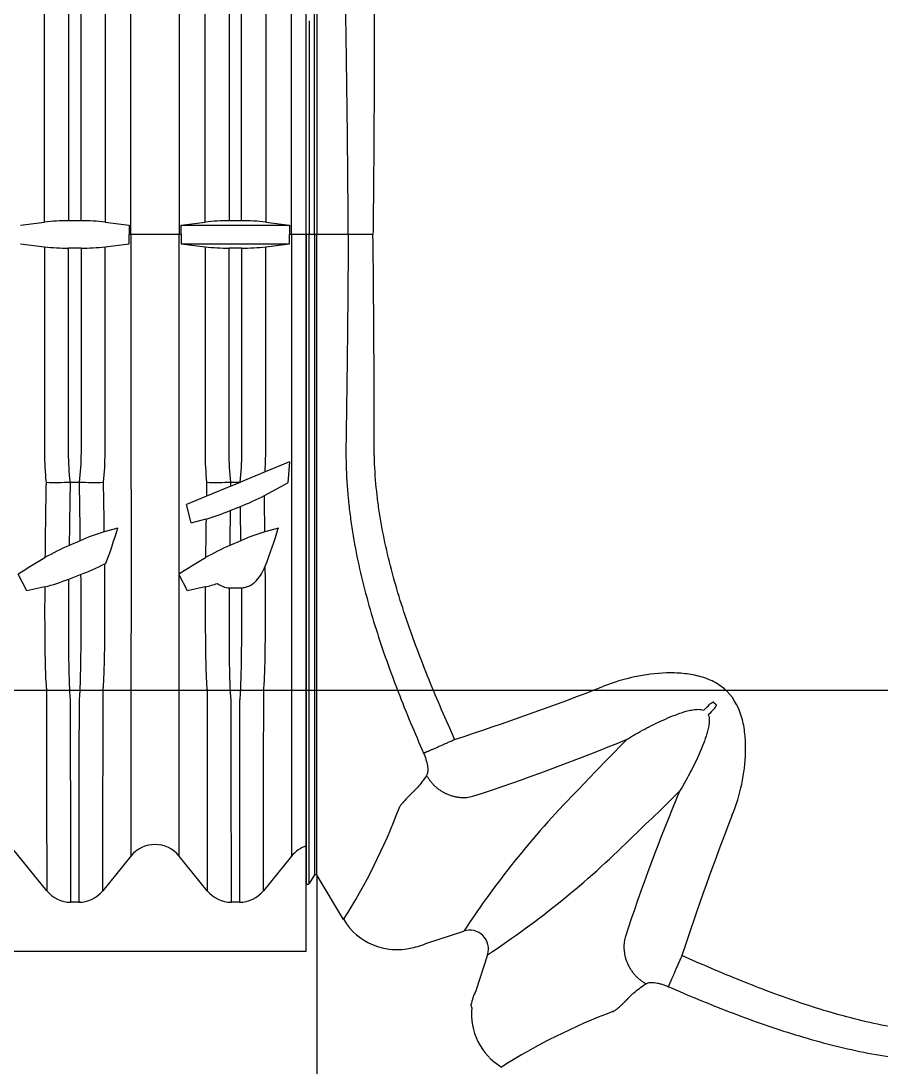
# Model space of a CAD drawing. Header units: millimetres. Extents: x -455371 to 117772, y -78417 to 116564.
# Drawn here: x -31499.7 to -31223.3, y 54851.5 to 55187.6 of the extents above; entities that cross this region are included whole.
import ezdxf

# ---------------------------------------------------------------- set-up
doc = ezdxf.new("R2010")
doc.units = ezdxf.units.MM
doc.layers.get('0').update_dxf_attribs({"color": 255})
doc.layers.add('BETON-STOP', color=141, linetype='Continuous')
doc.layers.add('Contorno-Cupolex', color=3, linetype='Continuous')
doc.layers.add('Cls', color=7, linetype='Continuous', lineweight=25)
doc.layers.add('quote', color=5, linetype='Continuous', lineweight=15)

# ---------------------------------------------------------------- blocks, each defined once
blk = doc.blocks.new('Cupolex H50')
at = {"layer": 'Contorno-Cupolex', "linetype": 'Continuous'}
for p, q in [((19692.858, 10192.535), (19692.858, 10213.322)), ((19692.951, 10192.535), (19692.858, 10192.535)), ((19692.858, 10192.535), (19692.858, 10171.748)), ((19693.116, 10192.535), (19692.951, 10192.535)), ((19693.201, 10192.535), (19693.116, 10192.535)), ((19694.204, 10192.535), (19693.201, 10192.535)), ((19694.997, 10192.535), (19694.204, 10192.535)), ((19705.932, 10177.531), (19706.004, 10177.459)), ((19693.116, 10171.996), (19692.951, 10171.722)), ((19693.201, 10171.996), (19693.116, 10171.996)), ((19693.208, 10171.984), (19693.201, 10171.996)), ((19693.208, 10171.976), (19693.208, 10171.984)), ((19694.056, 10170.564), (19693.208, 10171.976)), ((19693.208, 10164.735), (19693.208, 10171.976)), ((19696.753, 10169.82), (19697.911, 10170.197)), ((19698.67, 10169.438), (19698.294, 10168.28))]:
    blk.add_line(p, q, dxfattribs=at)
for centre, radius, start, end in [((19671.606, 10256.75), 84.511, 287.92489, 291.36419), ((19647.472, 10236.537), 83.013, 314.44915, 314.6275), ((19765.011, 10118.999), 83.013, 135.3725, 135.55085), ((19676.338, 10241.136), 70.114, 288.16797, 292.48426), ((19775.244, 10104.861), 101.529, 135.24033, 136.48357), ((19722.646, 10153.941), 29.599, 135.272, 146.6866), ((19767.526, 10148.671), 67.882, 157.47222, 161.6936), ((19633.335, 10246.77), 101.528, 313.51644, 314.7597), ((19677.575, 10180.979), 19.496, 327.7108, 339.4596), ((19782.538, 10144.13), 81.647, 158.60087, 161.96279), ((19682.414, 10194.173), 29.599, 303.3134, 314.728), ((19692.908, 10171.747), 0.0499, 179.2776, 329.0373), ((19695.76, 10171.587), 1.987, 210.9888, 283.9535), ((19698.098, 10169.625), 0.601, 341.8666, 108.1334), ((19695.909, 10171.605), 1.974, 279.6297, 295.3053), ((19700.317, 10167.325), 2.238, 154.7363, 166.9636), ((19698.066, 10167.758), 0.1, 353.9944, 45.0507), ((19700.142, 10167.538), 1.987, 173.9429, 239.0129), ((19709.561, 10149.368), 19.498, 110.643, 122.3798)]:
    blk.add_arc(centre, radius, start, end, dxfattribs=at)
for points, knots in [([(19693.116, 10192.535), (19693.116, 10193.816), (19693.116, 10195.097), (19693.116, 10197.018), (19693.116, 10197.659), (19693.116, 10198.46), (19693.116, 10198.621), (19693.116, 10198.942), (19693.116, 10199.104), (19693.116, 10199.39), (19693.116, 10199.514), (19693.116, 10199.767), (19693.116, 10199.896), (19693.116, 10200.537), (19693.116, 10201.023), (19693.116, 10201.973), (19693.116, 10202.439), (19693.116, 10203.761), (19693.116, 10204.543), (19693.116, 10205.471), (19693.116, 10205.74), (19693.116, 10206.182), (19693.116, 10206.355), (19693.116, 10206.517), (19693.116, 10206.547), (19693.116, 10206.586), (19693.116, 10206.598), (19693.116, 10206.622), (19693.116, 10206.633), (19693.116, 10206.693), (19693.116, 10206.743), (19693.116, 10206.894), (19693.116, 10206.994), (19693.116, 10207.497), (19693.116, 10207.899), (19693.116, 10209.911), (19693.116, 10211.52), (19693.116, 10213.074)], [0, 0, 0, 0, 0.0625, 0.0625, 0.09375, 0.09375, 0.101562, 0.101562, 0.109375, 0.109375, 0.117187, 0.117187, 0.125, 0.125, 0.15625, 0.15625, 0.1875, 0.1875, 0.25, 0.25, 0.28125, 0.28125, 0.3125, 0.3125, 0.320312, 0.320312, 0.324219, 0.324219, 0.328125, 0.328125, 0.34375, 0.34375, 0.375, 0.375, 0.5, 0.5, 1, 1, 1, 1]), ([(19693.201, 10213.074), (19693.201, 10211.52), (19693.201, 10209.911), (19693.201, 10207.899), (19693.201, 10207.497), (19693.201, 10206.994), (19693.201, 10206.894), (19693.201, 10206.743), (19693.201, 10206.693), (19693.201, 10206.633), (19693.201, 10206.622), (19693.201, 10206.598), (19693.201, 10206.586), (19693.201, 10206.547), (19693.201, 10206.517), (19693.201, 10206.355), (19693.201, 10206.182), (19693.201, 10205.74), (19693.201, 10205.471), (19693.201, 10204.543), (19693.201, 10203.761), (19693.201, 10202.439), (19693.201, 10201.973), (19693.201, 10201.023), (19693.201, 10200.537), (19693.201, 10199.896), (19693.201, 10199.767), (19693.201, 10199.514), (19693.201, 10199.39), (19693.201, 10199.104), (19693.201, 10198.942), (19693.201, 10198.621), (19693.201, 10198.46), (19693.201, 10197.659), (19693.201, 10197.018), (19693.201, 10195.097), (19693.201, 10193.816), (19693.201, 10192.535)], [0, 0, 0, 0, 0.5, 0.5, 0.625, 0.625, 0.65625, 0.65625, 0.671875, 0.671875, 0.675781, 0.675781, 0.679688, 0.679688, 0.6875, 0.6875, 0.71875, 0.71875, 0.75, 0.75, 0.8125, 0.8125, 0.84375, 0.84375, 0.875, 0.875, 0.882813, 0.882813, 0.890625, 0.890625, 0.898438, 0.898438, 0.90625, 0.90625, 0.9375, 0.9375, 1, 1, 1, 1]), ([(19694.204, 10192.535), (19694.201, 10193), (19694.195, 10193.932), (19694.182, 10195.335), (19694.168, 10196.624), (19694.152, 10197.796), (19694.141, 10198.585), (19694.133, 10199.112), (19694.127, 10199.469), (19694.134, 10200.097), (19694.19, 10200.998), (19694.328, 10202.07), (19694.597, 10203.479), (19694.973, 10204.852), (19695.427, 10206.202), (19695.795, 10207.192), (19696.194, 10208.185), (19696.475, 10208.833), (19696.619, 10209.166)], [0, 0, 0, 0, 0.081858, 0.164277, 0.247255, 0.309067, 0.370865, 0.386322, 0.40194, 0.433686, 0.497156, 0.560794, 0.624159, 0.750052, 0.811351, 0.87539, 0.93616, 1, 1, 1, 1]), ([(19697.616, 10208.729), (19697.527, 10208.528), (19697.343, 10208.117), (19697.069, 10207.48), (19696.755, 10206.724), (19696.415, 10205.856), (19696.124, 10205.045), (19695.909, 10204.392), (19695.709, 10203.738), (19695.485, 10202.915), (19695.27, 10201.916), (19695.118, 10200.908), (19695.05, 10200.064), (19695.036, 10199.515), (19695.035, 10199.26), (19695.035, 10199.086), (19695.036, 10198.603), (19695.034, 10197.811), (19695.03, 10196.404), (19695.021, 10194.997), (19695.009, 10193.59), (19695.001, 10192.887), (19694.997, 10192.535)], [0, 0, 0, 0, 0.039685, 0.081401, 0.12514, 0.187502, 0.249718, 0.280702, 0.311603, 0.373204, 0.434675, 0.49602, 0.557011, 0.587479, 0.595205, 0.603053, 0.61891, 0.682454, 0.745963, 0.872985, 0.936476, 1, 1, 1, 1]), ([(19692.951, 10199.383), (19692.951, 10199.251), (19692.951, 10199.12), (19692.951, 10198.681), (19692.951, 10198.373), (19692.951, 10197.452), (19692.951, 10196.837), (19692.951, 10194.993), (19692.951, 10193.764), (19692.951, 10192.535)], [0.8839302, 0.8839302, 0.8839302, 0.8839302, 0.890625, 0.890625, 0.90625, 0.90625, 0.9375, 0.9375, 1, 1, 1, 1]), ([(19692.951, 10185.719), (19692.951, 10185.84), (19692.951, 10185.961), (19692.951, 10186.389), (19692.951, 10186.697), (19692.951, 10187.619), (19692.951, 10188.233), (19692.951, 10190.077), (19692.951, 10191.306), (19692.951, 10192.535)], [0.8844651, 0.8844651, 0.8844651, 0.8844651, 0.890625, 0.890625, 0.90625, 0.90625, 0.9375, 0.9375, 1, 1, 1, 1]), ([(19693.116, 10192.535), (19693.116, 10191.89), (19693.116, 10191.245), (19693.116, 10189.955), (19693.116, 10189.309), (19693.116, 10188.019), (19693.116, 10187.374), (19693.116, 10186.406), (19693.116, 10186.083), (19693.116, 10185.44), (19693.116, 10185.117), (19693.116, 10184.478), (19693.116, 10184.165), (19693.116, 10183.551), (19693.116, 10183.249), (19693.116, 10182.657), (19693.116, 10182.365), (19693.116, 10181.811), (19693.116, 10181.544), (19693.116, 10180.784), (19693.116, 10180.317), (19693.116, 10179.729), (19693.116, 10179.548), (19693.116, 10179.222), (19693.116, 10179.074), (19693.116, 10178.693), (19693.116, 10178.525), (19693.116, 10178.326), (19693.116, 10178.225), (19693.116, 10178.024), (19693.116, 10177.924), (19693.116, 10177.723), (19693.116, 10177.623), (19693.116, 10177.321), (19693.116, 10177.121), (19693.116, 10176.719), (19693.116, 10176.518), (19693.116, 10175.916), (19693.116, 10175.515), (19693.116, 10174.712), (19693.116, 10174.311), (19693.116, 10173.271), (19693.116, 10172.633), (19693.116, 10171.996)], [0, 0, 0, 0, 0.032927, 0.032927, 0.065853, 0.065853, 0.09878, 0.09878, 0.115243, 0.115243, 0.131706, 0.131706, 0.14817, 0.14817, 0.164633, 0.164633, 0.181096, 0.181096, 0.197559, 0.197559, 0.230486, 0.230486, 0.246949, 0.246949, 0.263413, 0.263413, 0.296339, 0.296339, 0.329266, 0.329266, 0.362192, 0.362192, 0.395119, 0.395119, 0.460972, 0.460972, 0.526825, 0.526825, 0.658531, 0.658531, 0.790238, 0.790238, 1, 1, 1, 1]), ([(19693.201, 10171.996), (19693.201, 10172.633), (19693.201, 10173.271), (19693.201, 10174.311), (19693.201, 10174.712), (19693.201, 10175.515), (19693.201, 10175.916), (19693.201, 10176.518), (19693.201, 10176.719), (19693.201, 10177.121), (19693.201, 10177.321), (19693.201, 10177.623), (19693.201, 10177.723), (19693.201, 10177.924), (19693.201, 10178.024), (19693.201, 10178.225), (19693.201, 10178.326), (19693.201, 10178.525), (19693.201, 10178.693), (19693.201, 10179.074), (19693.201, 10179.222), (19693.201, 10179.548), (19693.201, 10179.729), (19693.201, 10180.317), (19693.201, 10180.784), (19693.201, 10181.544), (19693.201, 10181.811), (19693.201, 10182.365), (19693.201, 10182.657), (19693.201, 10183.249), (19693.201, 10183.551), (19693.201, 10184.165), (19693.201, 10184.478), (19693.201, 10185.117), (19693.201, 10185.44), (19693.201, 10186.083), (19693.201, 10186.406), (19693.201, 10187.374), (19693.201, 10188.019), (19693.201, 10189.309), (19693.201, 10189.955), (19693.201, 10191.245), (19693.201, 10191.89), (19693.201, 10192.535)], [0, 0, 0, 0, 0.209762, 0.209762, 0.341469, 0.341469, 0.473175, 0.473175, 0.539028, 0.539028, 0.604881, 0.604881, 0.637808, 0.637808, 0.670734, 0.670734, 0.703661, 0.703661, 0.736587, 0.736587, 0.753051, 0.753051, 0.769514, 0.769514, 0.802441, 0.802441, 0.818904, 0.818904, 0.835367, 0.835367, 0.85183, 0.85183, 0.868294, 0.868294, 0.884757, 0.884757, 0.90122, 0.90122, 0.934147, 0.934147, 0.967073, 0.967073, 1, 1, 1, 1]), ([(19694.204, 10192.535), (19694.196, 10191.132), (19694.183, 10189.729), (19694.161, 10187.975), (19694.157, 10187.624), (19694.15, 10187.098), (19694.147, 10186.923), (19694.142, 10186.572), (19694.14, 10186.397), (19694.136, 10186.134), (19694.134, 10186.047), (19694.131, 10185.871), (19694.13, 10185.783), (19694.129, 10185.648), (19694.129, 10185.603), (19694.129, 10185.513), (19694.13, 10185.468), (19694.131, 10185.333), (19694.133, 10185.243), (19694.145, 10184.793), (19694.167, 10184.434), (19694.219, 10183.895), (19694.239, 10183.716), (19694.285, 10183.358), (19694.31, 10183.179), (19694.396, 10182.644), (19694.463, 10182.291), (19694.692, 10181.241), (19694.881, 10180.552), (19695.203, 10179.533), (19695.317, 10179.195), (19695.554, 10178.525), (19695.678, 10178.193), (19696.062, 10177.202), (19696.335, 10176.551), (19696.619, 10175.905)], [0, 0, 0, 0, 0.25, 0.25, 0.3125, 0.3125, 0.34375, 0.34375, 0.375, 0.375, 0.390625, 0.390625, 0.40625, 0.40625, 0.414062, 0.414062, 0.421875, 0.421875, 0.4375, 0.4375, 0.5, 0.5, 0.53125, 0.53125, 0.5625, 0.5625, 0.625, 0.625, 0.75, 0.75, 0.8125, 0.8125, 0.875, 0.875, 1, 1, 1, 1]), ([(19697.616, 10176.341), (19697.331, 10176.975), (19697.057, 10177.611), (19696.667, 10178.572), (19696.541, 10178.894), (19696.298, 10179.54), (19696.182, 10179.865), (19695.851, 10180.841), (19695.655, 10181.496), (19695.414, 10182.489), (19695.342, 10182.822), (19695.25, 10183.325), (19695.222, 10183.493), (19695.172, 10183.829), (19695.149, 10183.997), (19695.091, 10184.501), (19695.064, 10184.838), (19695.045, 10185.259), (19695.042, 10185.344), (19695.039, 10185.47), (19695.038, 10185.513), (19695.037, 10185.597), (19695.036, 10185.639), (19695.035, 10185.766), (19695.035, 10185.853), (19695.035, 10186.027), (19695.035, 10186.115), (19695.036, 10186.379), (19695.035, 10186.556), (19695.035, 10186.907), (19695.035, 10187.083), (19695.033, 10187.611), (19695.032, 10187.963), (19695.025, 10189.721), (19695.013, 10191.128), (19694.997, 10192.535)], [0, 0, 0, 0, 0.125, 0.125, 0.1875, 0.1875, 0.25, 0.25, 0.375, 0.375, 0.4375, 0.4375, 0.46875, 0.46875, 0.5, 0.5, 0.5625, 0.5625, 0.578125, 0.578125, 0.585938, 0.585938, 0.59375, 0.59375, 0.609375, 0.609375, 0.625, 0.625, 0.65625, 0.65625, 0.6875, 0.6875, 0.75, 0.75, 1, 1, 1, 1]), ([(19692.951, 10171.722), (19692.951, 10173.251), (19692.951, 10174.786), (19692.951, 10176.704), (19692.951, 10177.088), (19692.951, 10177.663), (19692.951, 10177.855), (19692.951, 10178.071), (19692.951, 10178.095), (19692.951, 10178.143), (19692.951, 10178.165), (19692.951, 10178.247), (19692.951, 10178.319), (19692.951, 10178.585), (19692.951, 10178.839), (19692.951, 10179.308), (19692.951, 10179.479), (19692.951, 10179.851), (19692.951, 10180.054), (19692.951, 10180.701), (19692.951, 10181.177), (19692.951, 10181.956), (19692.951, 10182.229), (19692.951, 10182.785), (19692.951, 10183.07), (19692.951, 10183.649), (19692.951, 10183.944), (19692.951, 10184.545), (19692.951, 10184.854), (19692.951, 10185.314), (19692.951, 10185.468), (19692.951, 10185.654), (19692.951, 10185.686), (19692.951, 10185.719)], [0, 0, 0, 0, 0.5, 0.5, 0.625, 0.625, 0.6875, 0.6875, 0.6953125, 0.6953125, 0.703125, 0.703125, 0.71875, 0.71875, 0.75, 0.75, 0.765625, 0.765625, 0.78125, 0.78125, 0.8125, 0.8125, 0.828125, 0.828125, 0.84375, 0.84375, 0.859375, 0.859375, 0.875, 0.875, 0.8828125, 0.8828125, 0.8844651, 0.8844651, 0.8844651, 0.8844651]), ([(19706.519, 10173.92), (19706.649, 10174.243), (19706.749, 10174.573), (19706.893, 10175.248), (19706.938, 10175.595), (19706.95, 10176.114), (19706.946, 10176.287), (19706.913, 10176.633), (19706.885, 10176.807), (19706.754, 10177.309), (19706.6, 10177.633), (19706.227, 10178.005), (19706.085, 10178.105), (19705.775, 10178.267), (19705.611, 10178.326), (19705.276, 10178.412), (19705.103, 10178.44), (19704.757, 10178.472), (19704.585, 10178.477), (19704.069, 10178.464), (19703.723, 10178.42), (19703.046, 10178.276), (19702.716, 10178.175), (19702.393, 10178.046)], [0, 0, 0, 0, 0.125, 0.125, 0.25, 0.25, 0.3125, 0.3125, 0.375, 0.375, 0.5, 0.5, 0.5625, 0.5625, 0.625, 0.625, 0.6875, 0.6875, 0.75, 0.75, 0.875, 0.875, 1, 1, 1, 1]), ([(19703.152, 10176.351), (19703.174, 10176.365), (19703.197, 10176.379), (19703.243, 10176.407), (19703.266, 10176.421), (19703.335, 10176.462), (19703.381, 10176.489), (19703.521, 10176.57), (19703.615, 10176.622), (19703.901, 10176.775), (19704.096, 10176.872), (19704.398, 10177.008), (19704.5, 10177.052), (19704.708, 10177.135), (19704.814, 10177.174), (19704.976, 10177.226), (19705.03, 10177.242), (19705.141, 10177.27), (19705.198, 10177.283), (19705.312, 10177.301), (19705.369, 10177.307), (19705.458, 10177.307), (19705.488, 10177.305), (19705.547, 10177.295), (19705.576, 10177.288), (19705.604, 10177.277)], [0, 0, 0, 0, 0.03125, 0.03125, 0.0625, 0.0625, 0.125, 0.125, 0.25, 0.25, 0.5, 0.5, 0.625, 0.625, 0.75, 0.75, 0.8125, 0.8125, 0.875, 0.875, 0.9375, 0.9375, 0.96875, 0.96875, 1, 1, 1, 1]), ([(19705.932, 10177.531), (19705.929, 10177.533), (19705.925, 10177.534), (19705.918, 10177.535), (19705.914, 10177.535), (19705.904, 10177.533), (19705.897, 10177.531), (19705.877, 10177.523), (19705.865, 10177.516), (19705.829, 10177.494), (19705.808, 10177.477), (19705.789, 10177.458)], [0, 0, 0, 0, 0.0625, 0.0625, 0.125, 0.125, 0.25, 0.25, 0.5, 0.5, 1, 1, 1, 1]), ([(19705.931, 10177.315), (19705.95, 10177.335), (19705.968, 10177.356), (19705.99, 10177.392), (19705.997, 10177.404), (19706.004, 10177.424), (19706.007, 10177.431), (19706.008, 10177.441), (19706.008, 10177.445), (19706.008, 10177.452), (19706.006, 10177.456), (19706.004, 10177.459)], [0, 0, 0, 0, 0.5, 0.5, 0.75, 0.75, 0.875, 0.875, 0.9375, 0.9375, 1, 1, 1, 1]), ([(19705.75, 10177.131), (19705.762, 10177.102), (19705.769, 10177.073), (19705.778, 10177.014), (19705.78, 10176.984), (19705.781, 10176.895), (19705.774, 10176.837), (19705.756, 10176.723), (19705.743, 10176.666), (19705.714, 10176.555), (19705.698, 10176.501), (19705.647, 10176.34), (19705.608, 10176.234), (19705.525, 10176.028), (19705.482, 10175.926), (19705.346, 10175.625), (19705.248, 10175.428), (19705.095, 10175.142), (19705.043, 10175.048), (19704.963, 10174.908), (19704.936, 10174.862), (19704.894, 10174.793), (19704.881, 10174.77), (19704.853, 10174.724), (19704.839, 10174.701), (19704.825, 10174.679)], [0, 0, 0, 0, 0.03125, 0.03125, 0.0625, 0.0625, 0.125, 0.125, 0.1875, 0.1875, 0.25, 0.25, 0.375, 0.375, 0.5, 0.5, 0.75, 0.75, 0.875, 0.875, 0.9375, 0.9375, 0.96875, 0.96875, 1, 1, 1, 1]), ([(19696.619, 10175.905), (19696.636, 10175.864), (19696.652, 10175.824), (19696.681, 10175.745), (19696.694, 10175.705), (19696.711, 10175.647), (19696.716, 10175.628), (19696.725, 10175.591), (19696.729, 10175.572), (19696.74, 10175.519), (19696.745, 10175.485), (19696.751, 10175.438), (19696.752, 10175.423), (19696.754, 10175.393), (19696.755, 10175.379), (19696.755, 10175.338), (19696.753, 10175.313), (19696.747, 10175.269), (19696.743, 10175.249), (19696.731, 10175.215), (19696.724, 10175.2), (19696.715, 10175.188)], [0, 0, 0, 0, 0.125, 0.125, 0.25, 0.25, 0.3125, 0.3125, 0.375, 0.375, 0.5, 0.5, 0.5625, 0.5625, 0.625, 0.625, 0.75, 0.75, 0.875, 0.875, 1, 1, 1, 1]), ([(19696.715, 10175.188), (19696.665, 10175.114), (19696.616, 10175.044), (19696.518, 10174.916), (19696.47, 10174.857), (19696.4, 10174.777), (19696.377, 10174.751), (19696.342, 10174.715), (19696.331, 10174.704), (19696.314, 10174.687), (19696.308, 10174.681), (19696.297, 10174.67), (19696.291, 10174.665), (19696.274, 10174.649), (19696.263, 10174.638), (19696.246, 10174.622), (19696.24, 10174.617), (19696.228, 10174.606), (19696.223, 10174.6), (19696.211, 10174.589), (19696.206, 10174.584), (19696.194, 10174.572), (19696.189, 10174.567), (19696.178, 10174.556), (19696.173, 10174.55), (19696.163, 10174.54), (19696.158, 10174.535), (19696.133, 10174.509), (19696.113, 10174.49), (19696.085, 10174.46), (19696.076, 10174.451), (19696.058, 10174.432), (19696.05, 10174.423), (19696.024, 10174.395), (19696.008, 10174.378), (19695.977, 10174.344), (19695.963, 10174.328), (19695.935, 10174.296), (19695.922, 10174.281), (19695.898, 10174.25), (19695.887, 10174.236), (19695.867, 10174.207), (19695.859, 10174.193), (19695.847, 10174.172), (19695.844, 10174.165), (19695.839, 10174.155), (19695.837, 10174.152), (19695.834, 10174.145), (19695.833, 10174.142), (19695.832, 10174.138)], [0, 0, 0, 0, 0.125, 0.125, 0.25, 0.25, 0.3125, 0.3125, 0.34375, 0.34375, 0.359375, 0.359375, 0.375, 0.375, 0.40625, 0.40625, 0.421875, 0.421875, 0.4375, 0.4375, 0.453125, 0.453125, 0.46875, 0.46875, 0.484375, 0.484375, 0.5, 0.5, 0.5625, 0.5625, 0.59375, 0.59375, 0.625, 0.625, 0.6875, 0.6875, 0.75, 0.75, 0.8125, 0.8125, 0.875, 0.875, 0.9375, 0.9375, 0.96875, 0.96875, 0.984375, 0.984375, 1, 1, 1, 1]), ([(19721.008, 10166.837), (19719.609, 10166.853), (19718.21, 10166.865), (19716.46, 10166.872), (19716.11, 10166.874), (19715.411, 10166.875), (19715.061, 10166.876), (19714.623, 10166.876), (19714.535, 10166.876), (19714.405, 10166.875), (19714.361, 10166.875), (19714.275, 10166.875), (19714.232, 10166.876), (19714.147, 10166.876), (19714.106, 10166.876), (19714.022, 10166.878), (19713.98, 10166.878), (19713.854, 10166.881), (19713.77, 10166.884), (19713.351, 10166.901), (19713.016, 10166.927), (19712.515, 10166.984), (19712.347, 10167.005), (19712.013, 10167.054), (19711.846, 10167.081), (19711.346, 10167.171), (19711.015, 10167.241), (19710.028, 10167.477), (19709.377, 10167.67), (19708.408, 10167.994), (19708.086, 10168.109), (19707.444, 10168.348), (19707.124, 10168.472), (19706.167, 10168.857), (19705.534, 10169.129), (19704.903, 10169.411)], [0, 0, 0, 0, 0.25, 0.25, 0.3125, 0.3125, 0.375, 0.375, 0.390625, 0.390625, 0.398438, 0.398438, 0.40625, 0.40625, 0.414062, 0.414062, 0.421875, 0.421875, 0.4375, 0.4375, 0.5, 0.5, 0.53125, 0.53125, 0.5625, 0.5625, 0.625, 0.625, 0.75, 0.75, 0.8125, 0.8125, 0.875, 0.875, 1, 1, 1, 1]), ([(19703.752, 10168.508), (19703.776, 10168.525), (19703.81, 10168.537), (19703.866, 10168.545), (19703.878, 10168.546), (19703.902, 10168.548), (19703.916, 10168.548), (19703.957, 10168.548), (19703.986, 10168.546), (19704.05, 10168.539), (19704.083, 10168.533), (19704.137, 10168.523), (19704.155, 10168.519), (19704.192, 10168.51), (19704.212, 10168.505), (19704.27, 10168.488), (19704.309, 10168.475), (19704.389, 10168.447), (19704.429, 10168.431), (19704.47, 10168.413)], [0, 0, 0, 0, 0.25, 0.25, 0.3125, 0.3125, 0.375, 0.375, 0.5, 0.5, 0.625, 0.625, 0.6875, 0.6875, 0.75, 0.75, 0.875, 0.875, 1, 1, 1, 1]), ([(19702.687, 10167.614), (19702.69, 10167.616), (19702.694, 10167.617), (19702.701, 10167.62), (19702.704, 10167.621), (19702.714, 10167.626), (19702.721, 10167.63), (19702.742, 10167.642), (19702.756, 10167.65), (19702.785, 10167.67), (19702.8, 10167.681), (19702.83, 10167.706), (19702.846, 10167.719), (19702.878, 10167.747), (19702.895, 10167.762), (19702.929, 10167.793), (19702.946, 10167.81), (19702.974, 10167.835), (19702.983, 10167.844), (19703.003, 10167.863), (19703.012, 10167.872), (19703.042, 10167.9), (19703.062, 10167.92), (19703.085, 10167.943), (19703.087, 10167.946), (19703.092, 10167.951), (19703.095, 10167.953), (19703.103, 10167.961), (19703.109, 10167.967), (19703.12, 10167.978), (19703.125, 10167.983), (19703.137, 10167.995), (19703.142, 10168), (19703.153, 10168.012), (19703.159, 10168.018), (19703.169, 10168.029), (19703.175, 10168.035), (19703.185, 10168.047), (19703.191, 10168.052), (19703.201, 10168.064), (19703.207, 10168.069), (19703.223, 10168.087), (19703.234, 10168.098), (19703.257, 10168.121), (19703.269, 10168.132), (19703.306, 10168.167), (19703.332, 10168.19), (19703.469, 10168.309), (19703.6, 10168.407), (19703.752, 10168.508)], [0, 0, 0, 0, 0.015625, 0.015625, 0.03125, 0.03125, 0.0625, 0.0625, 0.125, 0.125, 0.1875, 0.1875, 0.25, 0.25, 0.3125, 0.3125, 0.375, 0.375, 0.40625, 0.40625, 0.4375, 0.4375, 0.5, 0.5, 0.507812, 0.507812, 0.515625, 0.515625, 0.53125, 0.53125, 0.546875, 0.546875, 0.5625, 0.5625, 0.578125, 0.578125, 0.59375, 0.59375, 0.609375, 0.609375, 0.625, 0.625, 0.65625, 0.65625, 0.6875, 0.6875, 0.75, 0.75, 1, 1, 1, 1]), ([(19704.47, 10168.413), (19705.113, 10168.132), (19705.761, 10167.863), (19706.748, 10167.484), (19707.079, 10167.361), (19707.745, 10167.127), (19708.08, 10167.016), (19709.092, 10166.7), (19709.776, 10166.515), (19710.82, 10166.291), (19711.172, 10166.225), (19711.704, 10166.142), (19711.882, 10166.117), (19712.238, 10166.072), (19712.416, 10166.053), (19712.951, 10166.003), (19713.309, 10165.982), (19713.756, 10165.971), (19713.845, 10165.97), (19713.98, 10165.969), (19714.025, 10165.968), (19714.114, 10165.968), (19714.159, 10165.969), (19714.248, 10165.97), (19714.292, 10165.97), (19714.38, 10165.971), (19714.424, 10165.972), (19714.555, 10165.974), (19714.642, 10165.975), (19715.077, 10165.982), (19715.426, 10165.987), (19716.124, 10165.996), (19716.473, 10166.001), (19718.217, 10166.022), (19719.612, 10166.035), (19721.008, 10166.044)], [0, 0, 0, 0, 0.125, 0.125, 0.1875, 0.1875, 0.25, 0.25, 0.375, 0.375, 0.4375, 0.4375, 0.46875, 0.46875, 0.5, 0.5, 0.5625, 0.5625, 0.578125, 0.578125, 0.585938, 0.585938, 0.59375, 0.59375, 0.601562, 0.601562, 0.609375, 0.609375, 0.625, 0.625, 0.6875, 0.6875, 0.75, 0.75, 1, 1, 1, 1])]:
    blk.add_open_spline(points, degree=3, knots=knots, dxfattribs=at)
for points, weights in [([(19696.619, 10175.905), (19696.875, 10176.009), (19697.616, 10176.341)], [1, 0.837824847321, 1]), ([(19696.715, 10175.188), (19697.215, 10174.272), (19698.2, 10174.517)], [1, 0.774238593566, 1]), ([(19703.08, 10169.992), (19702.836, 10169.008), (19703.752, 10168.508)], [1, 0.77386842912, 1]), ([(19704.903, 10169.411), (19704.573, 10168.671), (19704.47, 10168.413)], [1, 0.838288024159, 1])]:
    blk.add_rational_spline(points, weights, degree=2, dxfattribs=at)
blk = doc.blocks.new('*U2214')
at = {"xscale": 10.01836209701863, "yscale": 10.01836209701863, "zscale": 10.01836209701863}
blk.add_blockref('Cupolex H50', (-197854.97, -101829.74), dxfattribs=at)
blk = doc.blocks.new('*U2215')
at = {"layer": 'quote', "color": 0, "linetype": 'ByBlock', "lineweight": -2, "transparency": 16777216}
blk.add_blockref('*U2214', (2560, 0), dxfattribs=at)
blk = doc.blocks.new('Bs H50 tacca 3')
at = {"layer": 'BETON-STOP'}
for p, q in [((19733.613, 10065.539), (19733.613, 10111.539)), ((19724.447, 10088.839), (19725.215, 10088.937)), ((19726.388, 10088.975), (19725.988, 10088.975)), ((19727.161, 10088.937), (19727.928, 10088.839)), ((19727.928, 10088.839), (19727.928, 10088.539)), ((19729.597, 10088.839), (19730.365, 10088.937)), ((19729.597, 10088.539), (19729.597, 10088.839)), ((19729.597, 10088.839), (19733.078, 10088.839)), ((19731.538, 10088.975), (19731.138, 10088.975)), ((19732.311, 10088.937), (19733.078, 10088.839)), ((19733.078, 10088.839), (19733.078, 10088.539)), ((19727.99, 10088.539), (19727.928, 10088.539)), ((19727.928, 10088.239), (19727.928, 10088.539)), ((19729.536, 10088.539), (19727.99, 10088.539)), ((19729.597, 10088.539), (19729.536, 10088.539)), ((19729.597, 10088.539), (19729.597, 10088.239)), ((19733.14, 10088.539), (19733.078, 10088.539)), ((19733.078, 10088.239), (19733.078, 10088.539)), ((19733.613, 10088.539), (19733.14, 10088.539)), ((19724.447, 10088.239), (19725.215, 10088.141)), ((19726.388, 10088.102), (19725.988, 10088.102)), ((19727.161, 10088.141), (19727.928, 10088.239)), ((19729.597, 10088.239), (19730.365, 10088.141)), ((19729.597, 10088.239), (19733.078, 10088.239)), ((19731.538, 10088.102), (19731.138, 10088.102)), ((19732.311, 10088.141), (19733.078, 10088.239)), ((19733.071, 10081.245), (19732.288, 10080.921)), ((19733.071, 10081.245), (19733.015, 10080.573)), ((19732.288, 10080.921), (19731.507, 10080.598)), ((19726.039, 10080.599), (19726.046, 10080.599)), ((19726.046, 10080.599), (19726.329, 10080.599)), ((19726.329, 10080.599), (19726.336, 10080.599)), ((19730.415, 10080.591), (19730.408, 10080.142)), ((19731.187, 10080.465), (19730.408, 10080.142)), ((19731.187, 10080.465), (19731.189, 10080.599)), ((19731.487, 10080.589), (19731.187, 10080.465)), ((19731.189, 10080.599), (19731.196, 10080.599)), ((19731.196, 10080.599), (19731.479, 10080.599)), ((19731.479, 10080.599), (19731.486, 10080.599)), ((19731.507, 10080.598), (19731.486, 10080.599)), ((19731.486, 10080.599), (19731.487, 10080.589)), ((19731.507, 10080.598), (19731.487, 10080.589)), ((19732.267, 10080.166), (19733.015, 10080.573)), ((19730.408, 10080.142), (19729.774, 10079.88)), ((19729.915, 10079.289), (19729.774, 10079.88)), ((19731.174, 10079.684), (19731.499, 10079.814)), ((19729.915, 10079.289), (19730.397, 10079.414)), ((19727.566, 10079.124), (19727.135, 10079.004)), ((19732.716, 10079.124), (19732.285, 10079.004)), ((19726.365, 10078.717), (19726.009, 10078.562)), ((19731.515, 10078.717), (19731.159, 10078.562)), ((19727.147, 10077.978), (19727.184, 10077.998)), ((19724.649, 10077.108), (19724.375, 10077.643)), ((19725.999, 10077.487), (19726.376, 10077.633)), ((19729.535, 10077.65), (19729.525, 10077.643)), ((19729.525, 10077.643), (19729.535, 10077.623)), ((19729.799, 10077.108), (19729.535, 10077.623)), ((19725.224, 10077.234), (19724.649, 10077.108)), ((19730.374, 10077.234), (19729.799, 10077.108)), ((19731.147, 10077.208), (19731.529, 10077.208)), ((19725.287, 10067.494), (19723.913, 10069.188)), ((19727.99, 10068.605), (19727.088, 10067.494)), ((19730.437, 10067.494), (19729.536, 10068.605)), ((19733.14, 10068.605), (19732.238, 10067.494)), ((19726.316, 10067.124), (19726.06, 10067.124)), ((19731.466, 10067.124), (19731.21, 10067.124)), ((19733.613, 10065.539), (19721.484, 10065.539))]:
    blk.add_line(p, q, dxfattribs=at)
for centre, radius, start, end in [((19725.924, 10082.468), 6.508, 89.4367, 96.2533), ((19726.44, 10082.23), 6.746, 83.8671, 90.4429), ((19731.074, 10082.468), 6.508, 89.4367, 96.2533), ((19731.59, 10082.23), 6.746, 83.8671, 90.4429), ((19725.924, 10094.61), 6.508, 263.7467, 270.5633), ((19726.44, 10094.848), 6.746, 269.5571, 276.1329), ((19731.074, 10094.61), 6.508, 263.7467, 270.5633), ((19731.59, 10094.848), 6.746, 269.5571, 276.1329), ((20077.874, 10074.355), 352.663, 178.9869, 179.37962), ((19725.558, 10089.518), 8.932, 268.1218, 273.0874), ((20144.736, 10073.394), 418.759, 179.01414, 179.29279), ((19726.818, 10089.518), 8.932, 266.9126, 271.8782), ((19283.539, 10073.017), 442.863, 0.73746, 0.98095), ((19157.649, 10070.946), 569.543, 0.81069, 0.97029), ((19730.708, 10089.518), 8.932, 268.1218, 273.0874), ((19728.493, 10087.397), 8.157, 291.6267, 297.5629), ((19296.301, 10072.957), 436.026, 0.79467, 0.94735), ((19728.516, 10086.083), 6.93, 285.7431, 292.5557), ((20054.415, 10074.69), 323.28, 179.11496, 179.31372), ((19382.186, 10074.326), 349.356, 0.7202, 0.90021), ((19971.486, 10075.751), 241.117, 179.12954, 179.42423), ((19728.979, 10072.884), 6.392, 106.7661, 114.1399), ((19715.294, 10082.659), 12.77, 338.5951, 343.9327), ((19734.129, 10072.884), 6.392, 106.7661, 114.1399), ((19720.309, 10082.702), 12.912, 338.1933, 343.9131), ((19728.865, 10071.873), 7.274, 113.1216, 119.9777), ((19734.015, 10071.873), 7.274, 113.1216, 119.9777), ((19744.358, 10046.338), 37.139, 120.9975, 122.5513), ((19723.737, 10084.568), 7.42, 290.8357, 297.3599), ((19749.618, 10046.159), 37.349, 121.0006, 122.527), ((19723.706, 10083.204), 6.159, 284.2636, 291.852), ((19729.327, 10081.561), 4.451, 283.5966, 288.8246), ((19731.161, 10077.84), 0.633, 231.1137, 268.7361), ((19728.763, 10067.983), 0.992, 38.8507, 141.1493), ((19733.913, 10067.983), 0.992, 107.5957, 141.1493), ((19726.062, 10068.119), 0.995, 218.9229, 269.9147), ((19726.314, 10068.119), 0.996, 270.0934, 321.069), ((19731.212, 10068.119), 0.995, 218.9229, 269.9147), ((19731.464, 10068.119), 0.996, 270.0934, 321.069)]:
    blk.add_arc(centre, radius, start, end, dxfattribs=at)
for points, knots in [([(19727.99, 10088.539), (19727.99, 10089.74), (19727.99, 10090.941), (19727.99, 10092.742), (19727.99, 10093.343), (19727.99, 10094.244), (19727.99, 10094.544), (19727.99, 10094.994), (19727.99, 10095.145), (19727.99, 10095.445), (19727.99, 10095.595), (19727.99, 10096.045), (19727.99, 10096.345), (19727.991, 10096.944), (19727.991, 10097.238), (19727.991, 10097.81), (19727.991, 10098.088), (19727.991, 10098.632), (19727.991, 10098.898), (19727.991, 10099.652), (19727.991, 10100.104), (19727.991, 10100.899), (19727.991, 10101.227), (19727.99, 10101.611), (19727.99, 10101.721), (19727.99, 10101.9), (19727.99, 10101.97), (19727.99, 10102.069), (19727.99, 10102.113), (19727.99, 10102.207), (19727.99, 10102.254), (19727.99, 10102.488), (19727.99, 10102.674), (19727.99, 10103.235), (19727.99, 10103.609), (19727.99, 10105.48), (19727.99, 10106.976), (19727.99, 10108.472)], [0, 0, 0, 0, 0.0625, 0.0625, 0.09375, 0.09375, 0.109375, 0.109375, 0.117188, 0.117188, 0.125, 0.125, 0.140625, 0.140625, 0.15625, 0.15625, 0.171875, 0.171875, 0.1875, 0.1875, 0.21875, 0.21875, 0.25, 0.25, 0.265625, 0.265625, 0.28125, 0.28125, 0.296875, 0.296875, 0.3125, 0.3125, 0.375, 0.375, 0.5, 0.5, 1, 1, 1, 1]), ([(19733.14, 10088.539), (19733.14, 10089.74), (19733.14, 10090.941), (19733.14, 10092.742), (19733.14, 10093.343), (19733.14, 10094.244), (19733.14, 10094.544), (19733.14, 10094.994), (19733.14, 10095.145), (19733.14, 10095.445), (19733.14, 10095.595), (19733.14, 10096.045), (19733.14, 10096.345), (19733.141, 10096.944), (19733.141, 10097.238), (19733.141, 10097.81), (19733.141, 10098.088), (19733.141, 10098.632), (19733.141, 10098.898), (19733.141, 10099.652), (19733.141, 10100.104), (19733.141, 10100.899), (19733.141, 10101.227), (19733.14, 10101.611), (19733.14, 10101.721), (19733.14, 10101.9), (19733.14, 10101.97), (19733.14, 10102.069), (19733.14, 10102.113), (19733.14, 10102.207), (19733.14, 10102.254), (19733.14, 10102.488), (19733.14, 10102.674), (19733.14, 10103.235), (19733.14, 10103.609), (19733.14, 10105.48), (19733.14, 10106.976), (19733.14, 10108.472)], [0, 0, 0, 0, 0.0625, 0.0625, 0.09375, 0.09375, 0.109375, 0.109375, 0.117187, 0.117187, 0.125, 0.125, 0.140625, 0.140625, 0.15625, 0.15625, 0.171875, 0.171875, 0.1875, 0.1875, 0.21875, 0.21875, 0.25, 0.25, 0.265625, 0.265625, 0.28125, 0.28125, 0.296875, 0.296875, 0.3125, 0.3125, 0.375, 0.375, 0.5, 0.5, 1, 1, 1, 1]), ([(19729.535, 10099.428), (19729.535, 10099.051), (19729.535, 10098.652), (19729.535, 10098.022), (19729.535, 10097.806), (19729.535, 10097.363), (19729.535, 10097.137), (19729.535, 10096.458), (19729.536, 10095.998), (19729.536, 10095.3), (19729.536, 10095.067), (19729.536, 10094.6), (19729.536, 10094.367), (19729.536, 10092.269), (19729.536, 10090.404), (19729.536, 10088.539)], [0, 0, 0, 0, 0.125, 0.125, 0.1875, 0.1875, 0.25, 0.25, 0.375, 0.375, 0.4375, 0.4375, 0.5, 0.5, 1, 1, 1, 1]), ([(19725.215, 10088.937), (19725.215, 10090.195), (19725.215, 10091.454), (19725.215, 10093.342), (19725.215, 10093.971), (19725.215, 10094.757), (19725.215, 10094.915), (19725.215, 10095.15), (19725.215, 10095.229), (19725.215, 10095.386), (19725.214, 10095.465), (19725.217, 10095.858), (19725.234, 10096.173), (19725.265, 10096.487)], [0, 0, 0, 0, 0.5, 0.5, 0.75, 0.75, 0.8125, 0.8125, 0.84375, 0.84375, 0.875, 0.875, 1, 1, 1, 1]), ([(19726.046, 10096.479), (19726.01, 10096.166), (19725.99, 10095.854), (19725.987, 10095.463), (19725.988, 10095.385), (19725.988, 10095.229), (19725.988, 10095.15), (19725.987, 10094.916), (19725.987, 10094.76), (19725.988, 10093.978), (19725.988, 10093.353), (19725.987, 10091.477), (19725.988, 10090.226), (19725.988, 10088.975)], [0, 0, 0, 0, 0.125, 0.125, 0.15625, 0.15625, 0.1875, 0.1875, 0.25, 0.25, 0.5, 0.5, 1, 1, 1, 1]), ([(19726.388, 10088.975), (19726.388, 10090.226), (19726.388, 10091.477), (19726.388, 10093.353), (19726.388, 10093.978), (19726.388, 10094.76), (19726.388, 10094.916), (19726.388, 10095.15), (19726.388, 10095.229), (19726.388, 10095.385), (19726.388, 10095.463), (19726.385, 10095.854), (19726.366, 10096.166), (19726.329, 10096.479)], [0, 0, 0, 0, 0.5, 0.5, 0.75, 0.75, 0.8125, 0.8125, 0.84375, 0.84375, 0.875, 0.875, 1, 1, 1, 1]), ([(19727.11, 10096.487), (19727.142, 10096.173), (19727.159, 10095.859), (19727.161, 10095.466), (19727.161, 10095.387), (19727.161, 10095.23), (19727.161, 10095.151), (19727.161, 10094.915), (19727.161, 10094.758), (19727.161, 10093.971), (19727.161, 10093.342), (19727.161, 10091.454), (19727.161, 10090.196), (19727.161, 10088.937)], [0, 0, 0, 0, 0.125, 0.125, 0.15625, 0.15625, 0.1875, 0.1875, 0.25, 0.25, 0.5, 0.5, 1, 1, 1, 1]), ([(19730.365, 10088.937), (19730.365, 10090.195), (19730.365, 10091.454), (19730.365, 10093.342), (19730.365, 10093.971), (19730.365, 10094.757), (19730.365, 10094.915), (19730.365, 10095.15), (19730.365, 10095.229), (19730.365, 10095.386), (19730.364, 10095.465), (19730.367, 10095.858), (19730.384, 10096.173), (19730.415, 10096.487)], [0, 0, 0, 0, 0.5, 0.5, 0.75, 0.75, 0.8125, 0.8125, 0.84375, 0.84375, 0.875, 0.875, 1, 1, 1, 1]), ([(19731.196, 10096.479), (19731.16, 10096.166), (19731.14, 10095.854), (19731.137, 10095.463), (19731.138, 10095.385), (19731.138, 10095.229), (19731.138, 10095.15), (19731.137, 10094.916), (19731.137, 10094.76), (19731.138, 10093.978), (19731.138, 10093.353), (19731.137, 10091.477), (19731.138, 10090.226), (19731.138, 10088.975)], [0, 0, 0, 0, 0.125, 0.125, 0.15625, 0.15625, 0.1875, 0.1875, 0.25, 0.25, 0.5, 0.5, 1, 1, 1, 1]), ([(19731.538, 10088.975), (19731.538, 10090.226), (19731.538, 10091.477), (19731.538, 10093.353), (19731.538, 10093.978), (19731.538, 10094.76), (19731.538, 10094.916), (19731.538, 10095.15), (19731.538, 10095.229), (19731.538, 10095.385), (19731.538, 10095.463), (19731.535, 10095.854), (19731.516, 10096.166), (19731.479, 10096.479)], [0, 0, 0, 0, 0.5, 0.5, 0.75, 0.75, 0.8125, 0.8125, 0.84375, 0.84375, 0.875, 0.875, 1, 1, 1, 1]), ([(19732.288, 10096.157), (19732.298, 10096.007), (19732.305, 10095.856), (19732.31, 10095.631), (19732.311, 10095.556), (19732.311, 10095.405), (19732.311, 10095.33), (19732.311, 10094.954), (19732.311, 10094.653), (19732.311, 10093.751), (19732.311, 10093.149), (19732.311, 10091.344), (19732.311, 10090.14), (19732.311, 10088.937)], [0, 0, 0, 0, 0.0625, 0.0625, 0.09375, 0.09375, 0.125, 0.125, 0.25, 0.25, 0.5, 0.5, 1, 1, 1, 1]), ([(19727.99, 10088.539), (19727.99, 10087.338), (19727.99, 10086.137), (19727.99, 10084.335), (19727.99, 10083.735), (19727.99, 10082.834), (19727.99, 10082.534), (19727.99, 10082.083), (19727.99, 10081.933), (19727.99, 10081.633), (19727.99, 10081.483), (19727.99, 10081.033), (19727.99, 10080.733), (19727.991, 10080.134), (19727.991, 10079.84), (19727.991, 10079.268), (19727.991, 10078.989), (19727.991, 10078.446), (19727.991, 10078.18), (19727.991, 10077.425), (19727.991, 10076.974), (19727.991, 10076.178), (19727.991, 10075.851), (19727.99, 10075.467), (19727.99, 10075.356), (19727.99, 10075.177), (19727.99, 10075.108), (19727.99, 10075.009), (19727.99, 10074.964), (19727.99, 10074.871), (19727.99, 10074.824), (19727.99, 10074.59), (19727.99, 10074.403), (19727.99, 10073.843), (19727.99, 10073.468), (19727.99, 10071.597), (19727.99, 10070.102), (19727.99, 10068.605)], [0, 0, 0, 0, 0.0625, 0.0625, 0.09375, 0.09375, 0.109375, 0.109375, 0.117188, 0.117188, 0.125, 0.125, 0.140625, 0.140625, 0.15625, 0.15625, 0.171875, 0.171875, 0.1875, 0.1875, 0.21875, 0.21875, 0.25, 0.25, 0.265625, 0.265625, 0.28125, 0.28125, 0.296875, 0.296875, 0.3125, 0.3125, 0.375, 0.375, 0.5, 0.5, 1, 1, 1, 1]), ([(19729.535, 10077.65), (19729.535, 10078.026), (19729.535, 10078.425), (19729.535, 10079.056), (19729.535, 10079.272), (19729.535, 10079.715), (19729.535, 10079.941), (19729.535, 10080.62), (19729.536, 10081.079), (19729.536, 10081.778), (19729.536, 10082.011), (19729.536, 10082.477), (19729.536, 10082.711), (19729.536, 10084.809), (19729.536, 10086.674), (19729.536, 10088.539)], [0, 0, 0, 0, 0.125, 0.125, 0.1875, 0.1875, 0.25, 0.25, 0.375, 0.375, 0.4375, 0.4375, 0.5, 0.5, 1, 1, 1, 1]), ([(19733.14, 10088.539), (19733.14, 10087.338), (19733.14, 10086.137), (19733.14, 10084.335), (19733.14, 10083.735), (19733.14, 10082.834), (19733.14, 10082.534), (19733.14, 10082.083), (19733.14, 10081.933), (19733.14, 10081.633), (19733.14, 10081.483), (19733.14, 10081.033), (19733.14, 10080.733), (19733.141, 10080.134), (19733.141, 10079.84), (19733.141, 10079.268), (19733.141, 10078.989), (19733.141, 10078.446), (19733.141, 10078.18), (19733.141, 10077.425), (19733.141, 10076.974), (19733.141, 10076.178), (19733.141, 10075.851), (19733.14, 10075.467), (19733.14, 10075.356), (19733.14, 10075.177), (19733.14, 10075.108), (19733.14, 10075.009), (19733.14, 10074.964), (19733.14, 10074.871), (19733.14, 10074.824), (19733.14, 10074.59), (19733.14, 10074.403), (19733.14, 10073.843), (19733.14, 10073.468), (19733.14, 10071.597), (19733.14, 10070.102), (19733.14, 10068.605)], [0, 0, 0, 0, 0.0625, 0.0625, 0.09375, 0.09375, 0.109375, 0.109375, 0.117187, 0.117187, 0.125, 0.125, 0.140625, 0.140625, 0.15625, 0.15625, 0.171875, 0.171875, 0.1875, 0.1875, 0.21875, 0.21875, 0.25, 0.25, 0.265625, 0.265625, 0.28125, 0.28125, 0.296875, 0.296875, 0.3125, 0.3125, 0.375, 0.375, 0.5, 0.5, 1, 1, 1, 1]), ([(19725.215, 10088.141), (19725.215, 10086.882), (19725.215, 10085.624), (19725.215, 10083.736), (19725.215, 10083.107), (19725.215, 10082.32), (19725.215, 10082.163), (19725.215, 10081.927), (19725.215, 10081.849), (19725.215, 10081.691), (19725.214, 10081.613), (19725.217, 10081.219), (19725.234, 10080.905), (19725.265, 10080.591)], [0, 0, 0, 0, 0.5, 0.5, 0.75, 0.75, 0.8125, 0.8125, 0.84375, 0.84375, 0.875, 0.875, 1, 1, 1, 1]), ([(19726.046, 10080.599), (19726.01, 10080.911), (19725.99, 10081.224), (19725.987, 10081.615), (19725.988, 10081.693), (19725.988, 10081.849), (19725.988, 10081.927), (19725.987, 10082.162), (19725.987, 10082.318), (19725.988, 10083.1), (19725.988, 10083.725), (19725.987, 10085.601), (19725.988, 10086.852), (19725.988, 10088.102)], [0, 0, 0, 0, 0.125, 0.125, 0.15625, 0.15625, 0.1875, 0.1875, 0.25, 0.25, 0.5, 0.5, 1, 1, 1, 1]), ([(19726.388, 10088.102), (19726.388, 10086.852), (19726.388, 10085.601), (19726.388, 10083.725), (19726.388, 10083.1), (19726.388, 10082.318), (19726.388, 10082.162), (19726.388, 10081.927), (19726.388, 10081.849), (19726.388, 10081.693), (19726.388, 10081.615), (19726.385, 10081.224), (19726.366, 10080.911), (19726.329, 10080.599)], [0, 0, 0, 0, 0.5, 0.5, 0.75, 0.75, 0.8125, 0.8125, 0.84375, 0.84375, 0.875, 0.875, 1, 1, 1, 1]), ([(19727.11, 10080.591), (19727.142, 10080.904), (19727.159, 10081.219), (19727.161, 10081.612), (19727.161, 10081.691), (19727.161, 10081.848), (19727.161, 10081.927), (19727.161, 10082.162), (19727.161, 10082.32), (19727.161, 10083.106), (19727.161, 10083.736), (19727.161, 10085.624), (19727.161, 10086.882), (19727.161, 10088.141)], [0, 0, 0, 0, 0.125, 0.125, 0.15625, 0.15625, 0.1875, 0.1875, 0.25, 0.25, 0.5, 0.5, 1, 1, 1, 1]), ([(19730.365, 10088.141), (19730.365, 10086.882), (19730.365, 10085.624), (19730.365, 10083.736), (19730.365, 10083.107), (19730.365, 10082.32), (19730.365, 10082.163), (19730.365, 10081.927), (19730.365, 10081.849), (19730.365, 10081.691), (19730.364, 10081.613), (19730.367, 10081.219), (19730.384, 10080.905), (19730.415, 10080.591)], [0, 0, 0, 0, 0.5, 0.5, 0.75, 0.75, 0.8125, 0.8125, 0.84375, 0.84375, 0.875, 0.875, 1, 1, 1, 1]), ([(19731.196, 10080.599), (19731.16, 10080.911), (19731.14, 10081.224), (19731.137, 10081.615), (19731.138, 10081.693), (19731.138, 10081.849), (19731.138, 10081.927), (19731.137, 10082.162), (19731.137, 10082.318), (19731.138, 10083.1), (19731.138, 10083.725), (19731.137, 10085.601), (19731.138, 10086.852), (19731.138, 10088.102)], [0, 0, 0, 0, 0.125, 0.125, 0.15625, 0.15625, 0.1875, 0.1875, 0.25, 0.25, 0.5, 0.5, 1, 1, 1, 1]), ([(19731.538, 10088.102), (19731.538, 10086.852), (19731.538, 10085.601), (19731.538, 10083.725), (19731.538, 10083.1), (19731.538, 10082.318), (19731.538, 10082.162), (19731.538, 10081.927), (19731.538, 10081.849), (19731.538, 10081.693), (19731.538, 10081.615), (19731.535, 10081.224), (19731.516, 10080.911), (19731.479, 10080.599)], [0, 0, 0, 0, 0.5, 0.5, 0.75, 0.75, 0.8125, 0.8125, 0.84375, 0.84375, 0.875, 0.875, 1, 1, 1, 1]), ([(19732.288, 10080.921), (19732.298, 10081.071), (19732.305, 10081.221), (19732.31, 10081.447), (19732.311, 10081.522), (19732.311, 10081.673), (19732.311, 10081.748), (19732.311, 10082.124), (19732.311, 10082.425), (19732.311, 10083.327), (19732.311, 10083.929), (19732.311, 10085.734), (19732.311, 10086.937), (19732.311, 10088.141)], [0, 0, 0, 0, 0.0625, 0.0625, 0.09375, 0.09375, 0.125, 0.125, 0.25, 0.25, 0.5, 0.5, 1, 1, 1, 1]), ([(19727.088, 10067.494), (19727.088, 10068.757), (19727.091, 10070.023), (19727.094, 10071.922), (19727.095, 10072.555), (19727.096, 10073.346), (19727.097, 10073.504), (19727.097, 10073.742), (19727.098, 10073.821), (19727.097, 10073.92), (19727.097, 10073.939), (19727.1, 10073.981), (19727.103, 10074.006), (19727.11, 10074.087), (19727.114, 10074.152), (19727.122, 10074.304), (19727.126, 10074.392), (19727.132, 10074.591), (19727.136, 10074.702), (19727.145, 10075.066), (19727.149, 10075.348), (19727.152, 10075.826), (19727.153, 10075.995), (19727.154, 10076.352), (19727.154, 10076.541), (19727.153, 10077.123), (19727.151, 10077.537), (19727.147, 10077.978)], [0, 0, 0, 0, 0.5, 0.5, 0.75, 0.75, 0.8125, 0.8125, 0.84375, 0.84375, 0.851563, 0.851563, 0.859375, 0.859375, 0.875, 0.875, 0.890625, 0.890625, 0.90625, 0.90625, 0.9375, 0.9375, 0.953125, 0.953125, 0.96875, 0.96875, 1, 1, 1, 1]), ([(19726.376, 10077.633), (19726.379, 10077.187), (19726.381, 10076.77), (19726.382, 10075.993), (19726.381, 10075.63), (19726.376, 10074.987), (19726.371, 10074.705), (19726.362, 10074.342), (19726.359, 10074.23), (19726.352, 10074.029), (19726.348, 10073.942), (19726.341, 10073.789), (19726.337, 10073.725), (19726.329, 10073.644), (19726.326, 10073.62), (19726.324, 10073.577), (19726.325, 10073.558), (19726.325, 10073.459), (19726.325, 10073.38), (19726.324, 10073.142), (19726.324, 10072.984), (19726.322, 10072.192), (19726.321, 10071.558), (19726.318, 10069.656), (19726.316, 10068.389), (19726.316, 10067.124)], [0, 0, 0, 0, 0.03125, 0.03125, 0.0625, 0.0625, 0.09375, 0.09375, 0.109375, 0.109375, 0.125, 0.125, 0.140625, 0.140625, 0.148437, 0.148437, 0.15625, 0.15625, 0.1875, 0.1875, 0.25, 0.25, 0.5, 0.5, 1, 1, 1, 1]), ([(19729.536, 10068.605), (19729.536, 10069.813), (19729.536, 10071.02), (19729.536, 10072.832), (19729.536, 10073.436), (19729.536, 10074.342), (19729.536, 10074.643), (19729.536, 10074.983), (19729.536, 10075.019), (19729.536, 10075.099), (19729.536, 10075.153), (19729.535, 10075.35), (19729.535, 10075.529), (19729.535, 10075.983), (19729.535, 10076.26), (19729.535, 10076.885), (19729.535, 10077.235), (19729.535, 10077.623)], [0, 0, 0, 0, 0.5, 0.5, 0.75, 0.75, 0.875, 0.875, 0.890625, 0.890625, 0.90625, 0.90625, 0.9375, 0.9375, 0.96875, 0.96875, 1, 1, 1, 1]), ([(19731.529, 10077.208), (19731.575, 10077.208), (19731.62, 10077.214), (19731.687, 10077.23), (19731.709, 10077.237), (19731.752, 10077.253), (19731.773, 10077.262), (19731.835, 10077.294), (19731.873, 10077.318), (19731.928, 10077.36), (19731.946, 10077.375), (19731.98, 10077.406), (19731.997, 10077.422), (19732.076, 10077.505), (19732.13, 10077.579), (19732.224, 10077.737), (19732.263, 10077.82), (19732.297, 10077.906)], [0, 0, 0, 0, 0.125, 0.125, 0.1875, 0.1875, 0.25, 0.25, 0.375, 0.375, 0.4375, 0.4375, 0.5, 0.5, 0.75, 0.75, 1, 1, 1, 1]), ([(19732.238, 10067.494), (19732.238, 10068.755), (19732.241, 10070.018), (19732.244, 10071.914), (19732.245, 10072.546), (19732.246, 10073.336), (19732.247, 10073.494), (19732.247, 10073.731), (19732.248, 10073.81), (19732.247, 10073.909), (19732.247, 10073.928), (19732.248, 10073.969), (19732.252, 10073.992), (19732.259, 10074.069), (19732.263, 10074.132), (19732.271, 10074.28), (19732.274, 10074.365), (19732.281, 10074.559), (19732.285, 10074.669), (19732.294, 10075.026), (19732.298, 10075.303), (19732.302, 10075.775), (19732.303, 10075.941), (19732.304, 10076.294), (19732.304, 10076.481), (19732.303, 10077.058), (19732.301, 10077.469), (19732.297, 10077.906)], [0, 0, 0, 0, 0.5, 0.5, 0.75, 0.75, 0.8125, 0.8125, 0.84375, 0.84375, 0.851563, 0.851563, 0.859375, 0.859375, 0.875, 0.875, 0.890625, 0.890625, 0.90625, 0.90625, 0.9375, 0.9375, 0.953125, 0.953125, 0.96875, 0.96875, 1, 1, 1, 1]), ([(19726.06, 10067.124), (19726.06, 10068.386), (19726.058, 10069.65), (19726.055, 10071.547), (19726.054, 10072.179), (19726.052, 10072.969), (19726.052, 10073.127), (19726.051, 10073.364), (19726.051, 10073.444), (19726.051, 10073.562), (19726.051, 10073.599), (19726.041, 10073.7), (19726.037, 10073.761), (19726.029, 10073.905), (19726.025, 10073.989), (19726.018, 10074.178), (19726.015, 10074.285), (19726.006, 10074.638), (19726.001, 10074.911), (19725.997, 10075.376), (19725.996, 10075.541), (19725.994, 10075.89), (19725.994, 10076.074), (19725.994, 10076.645), (19725.996, 10077.053), (19725.999, 10077.487)], [0, 0, 0, 0, 0.5, 0.5, 0.75, 0.75, 0.8125, 0.8125, 0.84375, 0.84375, 0.859375, 0.859375, 0.875, 0.875, 0.890625, 0.890625, 0.90625, 0.90625, 0.9375, 0.9375, 0.953125, 0.953125, 0.96875, 0.96875, 1, 1, 1, 1]), ([(19725.224, 10077.234), (19725.222, 10076.825), (19725.221, 10076.444), (19725.223, 10075.917), (19725.224, 10075.749), (19725.227, 10075.436), (19725.228, 10075.289), (19725.233, 10075.015), (19725.235, 10074.887), (19725.241, 10074.652), (19725.245, 10074.544), (19725.255, 10074.256), (19725.262, 10074.112), (19725.275, 10073.987), (19725.278, 10073.964), (19725.279, 10073.925), (19725.278, 10073.906), (19725.278, 10073.848), (19725.278, 10073.809), (19725.278, 10073.693), (19725.279, 10073.615), (19725.279, 10073.383), (19725.279, 10073.228), (19725.281, 10072.452), (19725.282, 10071.832), (19725.285, 10069.971), (19725.287, 10068.731), (19725.287, 10067.494)], [0, 0, 0, 0, 0.03125, 0.03125, 0.046875, 0.046875, 0.0625, 0.0625, 0.078125, 0.078125, 0.09375, 0.09375, 0.125, 0.125, 0.132813, 0.132813, 0.140625, 0.140625, 0.15625, 0.15625, 0.1875, 0.1875, 0.25, 0.25, 0.5, 0.5, 1, 1, 1, 1]), ([(19730.374, 10077.234), (19730.372, 10076.825), (19730.371, 10076.444), (19730.373, 10075.917), (19730.374, 10075.749), (19730.377, 10075.436), (19730.378, 10075.289), (19730.383, 10075.015), (19730.385, 10074.887), (19730.391, 10074.652), (19730.395, 10074.544), (19730.405, 10074.256), (19730.412, 10074.112), (19730.425, 10073.987), (19730.428, 10073.964), (19730.429, 10073.925), (19730.428, 10073.906), (19730.428, 10073.848), (19730.428, 10073.809), (19730.428, 10073.693), (19730.429, 10073.615), (19730.429, 10073.383), (19730.429, 10073.228), (19730.431, 10072.452), (19730.432, 10071.832), (19730.435, 10069.971), (19730.437, 10068.731), (19730.437, 10067.494)], [0, 0, 0, 0, 0.03125, 0.03125, 0.046875, 0.046875, 0.0625, 0.0625, 0.078125, 0.078125, 0.09375, 0.09375, 0.125, 0.125, 0.132812, 0.132812, 0.140625, 0.140625, 0.15625, 0.15625, 0.1875, 0.1875, 0.25, 0.25, 0.5, 0.5, 1, 1, 1, 1]), ([(19731.21, 10067.124), (19731.21, 10068.377), (19731.208, 10069.633), (19731.205, 10071.517), (19731.204, 10072.145), (19731.202, 10072.93), (19731.202, 10073.087), (19731.201, 10073.322), (19731.201, 10073.401), (19731.201, 10073.518), (19731.203, 10073.556), (19731.199, 10073.639), (19731.192, 10073.692), (19731.179, 10073.882), (19731.172, 10074.052), (19731.162, 10074.377), (19731.159, 10074.496), (19731.154, 10074.752), (19731.152, 10074.89), (19731.147, 10075.329), (19731.145, 10075.66), (19731.144, 10076.394), (19731.145, 10076.788), (19731.147, 10077.208)], [0, 0, 0, 0, 0.5, 0.5, 0.75, 0.75, 0.8125, 0.8125, 0.84375, 0.84375, 0.859375, 0.859375, 0.875, 0.875, 0.90625, 0.90625, 0.921875, 0.921875, 0.9375, 0.9375, 0.96875, 0.96875, 1, 1, 1, 1]), ([(19731.529, 10077.208), (19731.531, 10076.785), (19731.532, 10076.39), (19731.531, 10075.84), (19731.531, 10075.663), (19731.529, 10075.329), (19731.527, 10075.173), (19731.522, 10074.732), (19731.516, 10074.475), (19731.506, 10074.151), (19731.503, 10074.053), (19731.496, 10073.883), (19731.492, 10073.809), (19731.484, 10073.684), (19731.476, 10073.632), (19731.473, 10073.55), (19731.475, 10073.513), (19731.475, 10073.395), (19731.474, 10073.316), (19731.474, 10073.081), (19731.473, 10072.924), (19731.472, 10072.14), (19731.471, 10071.513), (19731.468, 10069.63), (19731.466, 10068.376), (19731.466, 10067.124)], [0, 0, 0, 0, 0.03125, 0.03125, 0.046875, 0.046875, 0.0625, 0.0625, 0.09375, 0.09375, 0.109375, 0.109375, 0.125, 0.125, 0.140625, 0.140625, 0.15625, 0.15625, 0.1875, 0.1875, 0.25, 0.25, 0.5, 0.5, 1, 1, 1, 1])]:
    blk.add_open_spline(points, degree=3, knots=knots, dxfattribs=at)
blk = doc.blocks.new('*U2194')
at = {"xscale": 10.01836209701863, "yscale": 10.01836209701863, "zscale": 10.01836209701863}
blk.add_blockref('Bs H50 tacca 3', (-197622.59, -100791.62), dxfattribs=at)
blk = doc.blocks.new('*U2195')
at = {"layer": 'quote', "color": 0, "linetype": 'ByBlock', "lineweight": -2, "transparency": 16777216}
blk.add_blockref('*U2194', (0, 0), dxfattribs=at)

msp = doc.modelspace()

# ---------------------------------------------------------------- linework, layer by layer
at = {"layer": 'Cls'}
msp.add_lwpolyline([(-30714.5, 52822.48), (-30714.5, 54972.48), (-33514.5, 54972.48), (-33514.5, 52822.48)], dxfattribs=at)

# ---------------------------------------------------------------- block references
at = {"layer": 'quote'}
for name, p in [('*U2215', (-33403.22, 54836.2)), ('*U2195', (-31483.89, 54839.96))]:
    msp.add_blockref(name, p, dxfattribs=at)

doc.saveas('drawing.dxf')
